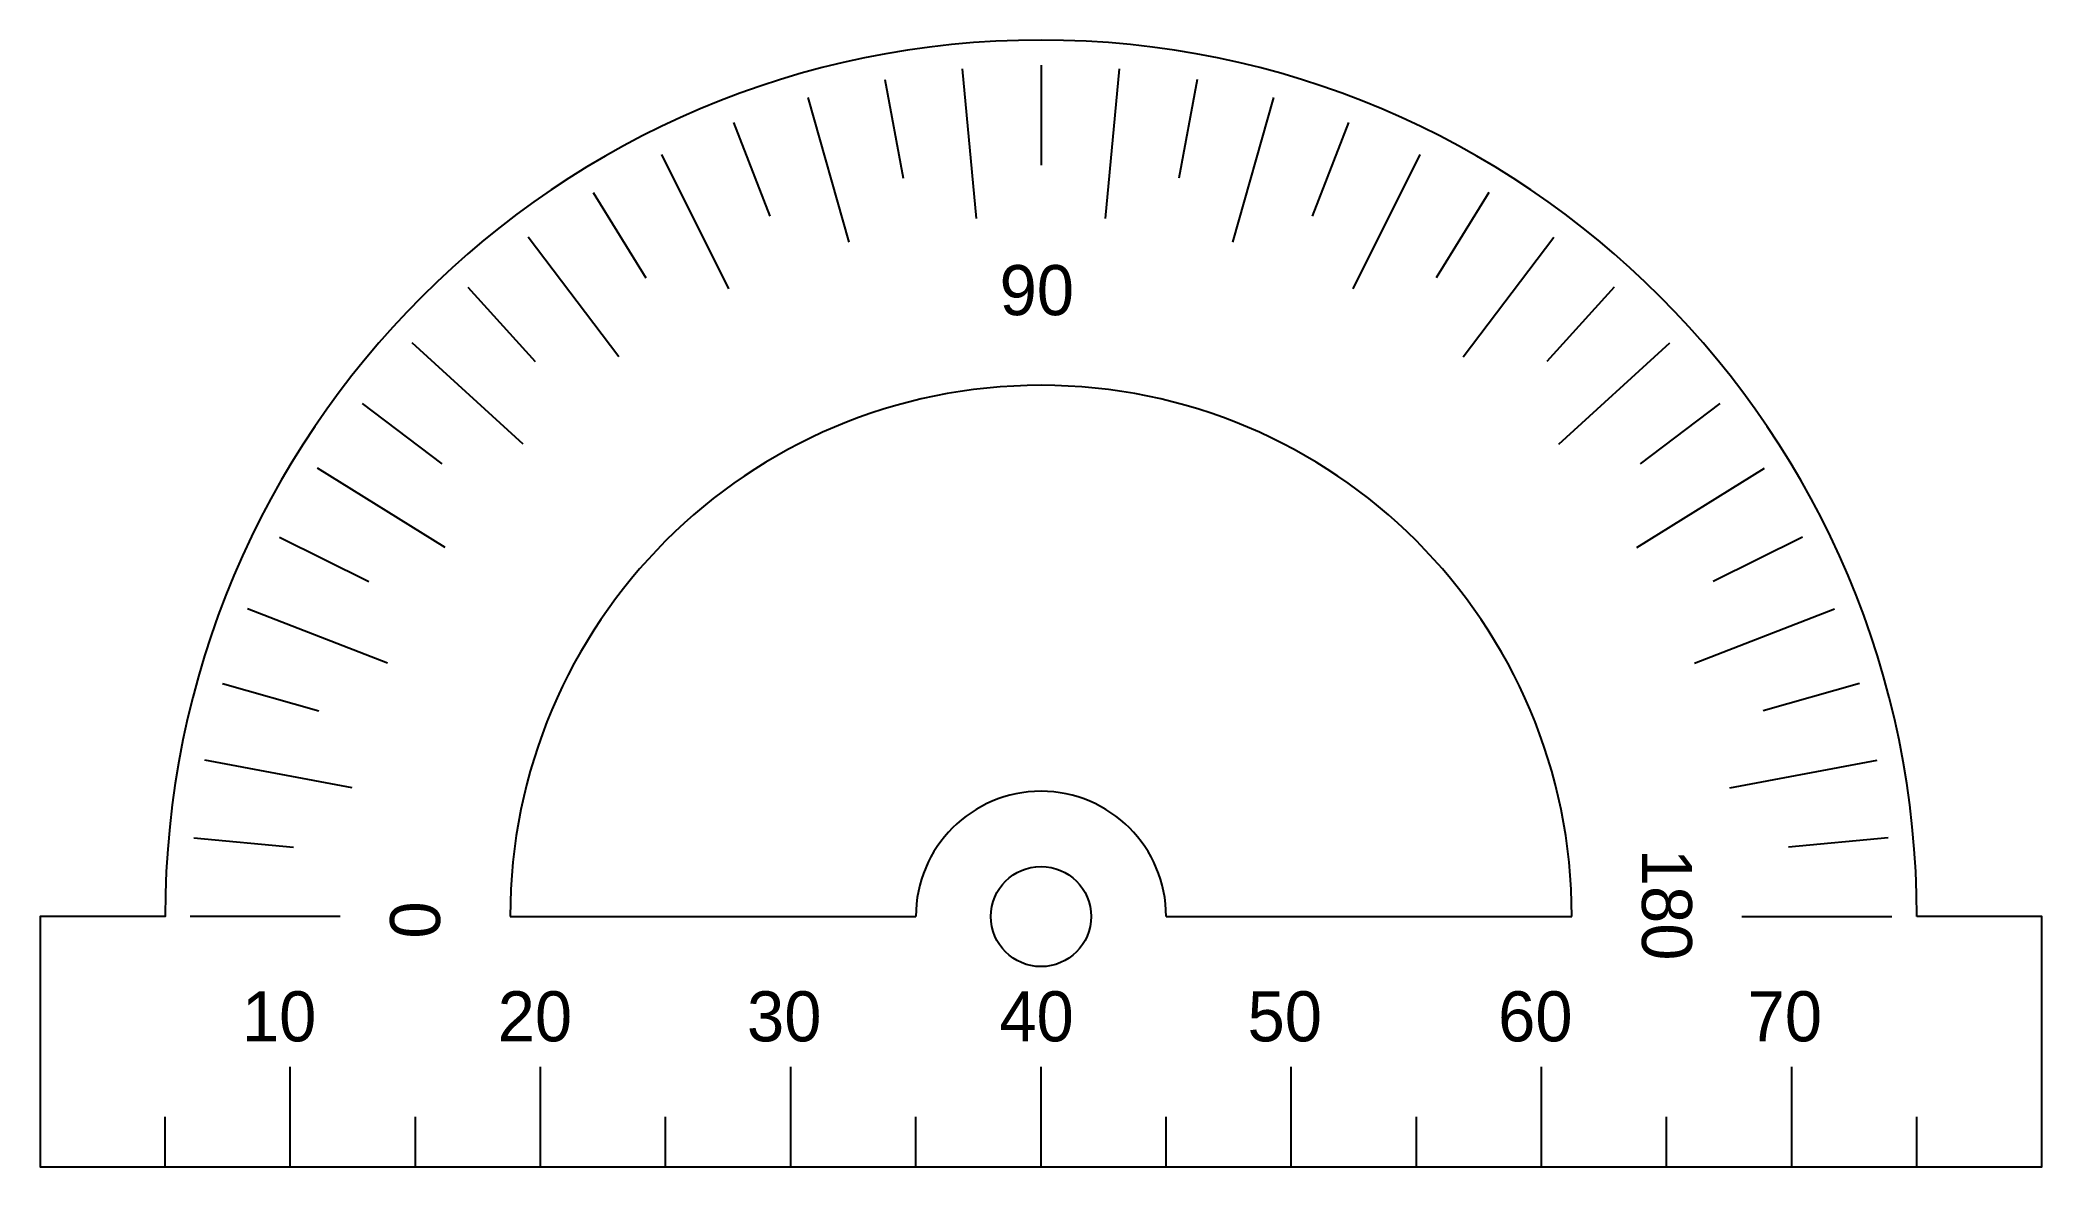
# Model space of a CAD drawing. Extents: x -40 to 40, y -10 to 35.
import ezdxf

# ---------------------------------------------------------------- set-up
doc = ezdxf.new("R2010")
doc.units = 0
doc.layers.add('DEFAULT', color=7, linetype='CONTINUOUS')
doc.styles.add('DEFAULT', font='txt')

msp = doc.modelspace()

# ---------------------------------------------------------------- linework, layer by layer
at = {"layer": 'DEFAULT'}
for p, q in [((-2.584, 27.881), (-3.137, 33.855)), ((0, 34), (0, 30)), ((2.584, 27.881), (3.137, 33.855)), ((-6.247, 33.421), (-5.512, 29.489)), ((6.247, 33.421), (5.512, 29.489)), ((-7.663, 26.931), (-9.305, 32.702)), ((7.663, 26.931), (9.305, 32.702)), ((-12.282, 31.704), (-10.837, 27.974)), ((12.282, 31.704), (10.837, 27.974)), ((-12.481, 25.065), (-15.155, 30.436)), ((12.481, 25.065), (15.155, 30.436)), ((-17.899, 28.907), (-15.793, 25.507)), ((17.899, 28.907), (15.793, 25.507)), ((-16.874, 22.344), (-20.49, 27.133)), ((16.874, 22.344), (20.49, 27.133)), ((-22.906, 25.126), (-20.211, 22.17)), ((22.906, 25.126), (20.211, 22.17)), ((-20.692, 18.863), (-25.126, 22.906)), ((20.692, 18.863), (25.126, 22.906)), ((-27.133, 20.49), (-23.941, 18.079)), ((27.133, 20.49), (23.941, 18.079)), ((-23.806, 14.74), (-28.907, 17.899)), ((23.806, 14.74), (28.907, 17.899)), ((-30.436, 15.155), (-26.855, 13.372)), ((30.436, 15.155), (26.855, 13.372)), ((-26.109, 10.115), (-31.704, 12.282)), ((26.109, 10.115), (31.704, 12.282)), ((-32.702, 9.305), (-28.855, 8.21)), ((32.702, 9.305), (28.855, 8.21)), ((-27.523, 5.145), (-33.421, 6.247)), ((27.523, 5.145), (33.421, 6.247)), ((-33.855, 3.137), (-29.872, 2.768)), ((33.855, 3.137), (29.872, 2.768)), ((-28, 0), (-34, 0)), ((-21.213, 0), (-5, 0)), ((28, 0), (34, 0)), ((5, 0), (21.213, 0)), ((-30, -10), (-30, -6)), ((-20, -10), (-20, -6)), ((-10, -10), (-10, -6)), ((0, -10), (0, -6)), ((10, -10), (10, -6)), ((20, -10), (20, -6)), ((30, -10), (30, -6)), ((-35, -10), (-35, -8)), ((-25, -10), (-25, -8)), ((-15, -10), (-15, -8)), ((-5, -10), (-5, -8)), ((5, -10), (5, -8)), ((15, -10), (15, -8)), ((25, -10), (25, -8)), ((35, -10), (35, -8))]:
    msp.add_line(p, q, dxfattribs=at)
msp.add_lwpolyline([(35, 0, 1), (-35, 0), (-40, 0), (-40, -10), (40, -10), (40, 0)], format="xyb", close=True, dxfattribs=at)
msp.add_circle((0, 0), 2, dxfattribs=at)
for radius, start in [(21.213, 360), (5, 0)]:
    msp.add_arc((0, 0), radius, start, 180, dxfattribs=at)

# ---------------------------------------------------------------- texts
at = {"layer": 'DEFAULT', "style": 'DEFAULT'}
for s, p in [('90', (-1.654, 24.014)), ('10', (-31.934, -4.986)), ('20', (-21.712, -4.986)), ('30', (-11.748, -4.986)), ('40', (-1.666, -4.986)), ('50', (8.254, -4.986)), ('60', (18.266, -4.986)), ('70', (28.238, -4.986))]:
    msp.add_text(s, height=2, dxfattribs=at).set_placement(p)
for s, rotation, p in [('180', 270, (24.014, 2.706)), ('0', 90, (-24.014, -0.882))]:
    msp.add_text(s, height=2, rotation=rotation, dxfattribs=at).set_placement(p)

doc.saveas('drawing.dxf')
